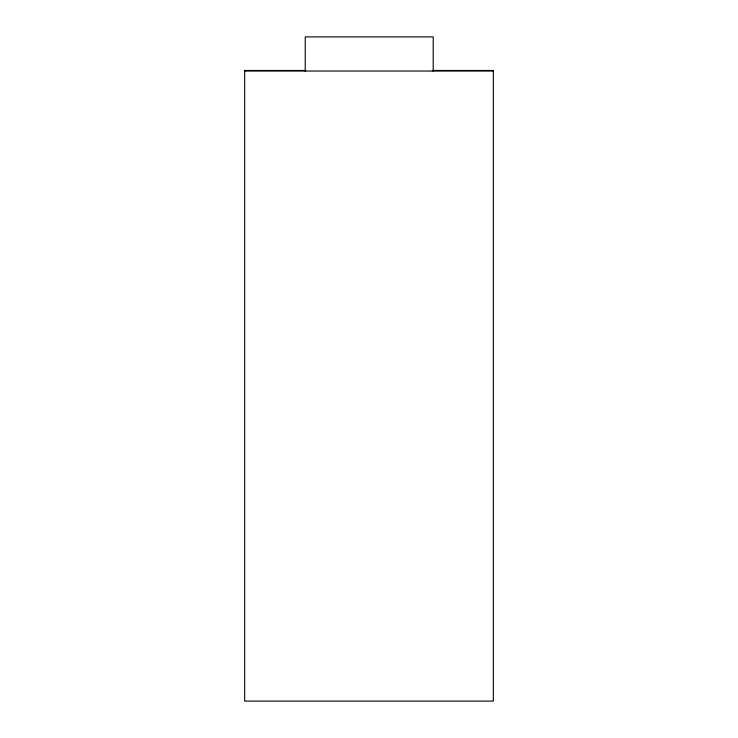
<?xml version="1.0" encoding="UTF-8"?>
<svg xmlns="http://www.w3.org/2000/svg" width="738" height="738" viewBox="0 0 738 738"><rect width="100%" height="100%" fill="white"/><g stroke="black" fill="none" stroke-linecap="round" stroke-linejoin="round"><path stroke-width="1.11" d="M305.68 70.47L244.665 70.47L244.665 701.1L493.335 701.1L493.335 70.47L432.32 70.47M244.665 71.032L493.335 71.032M433.206 71.263L433.206 36.9L305.228 36.9L305.228 71.263"/></g></svg>
